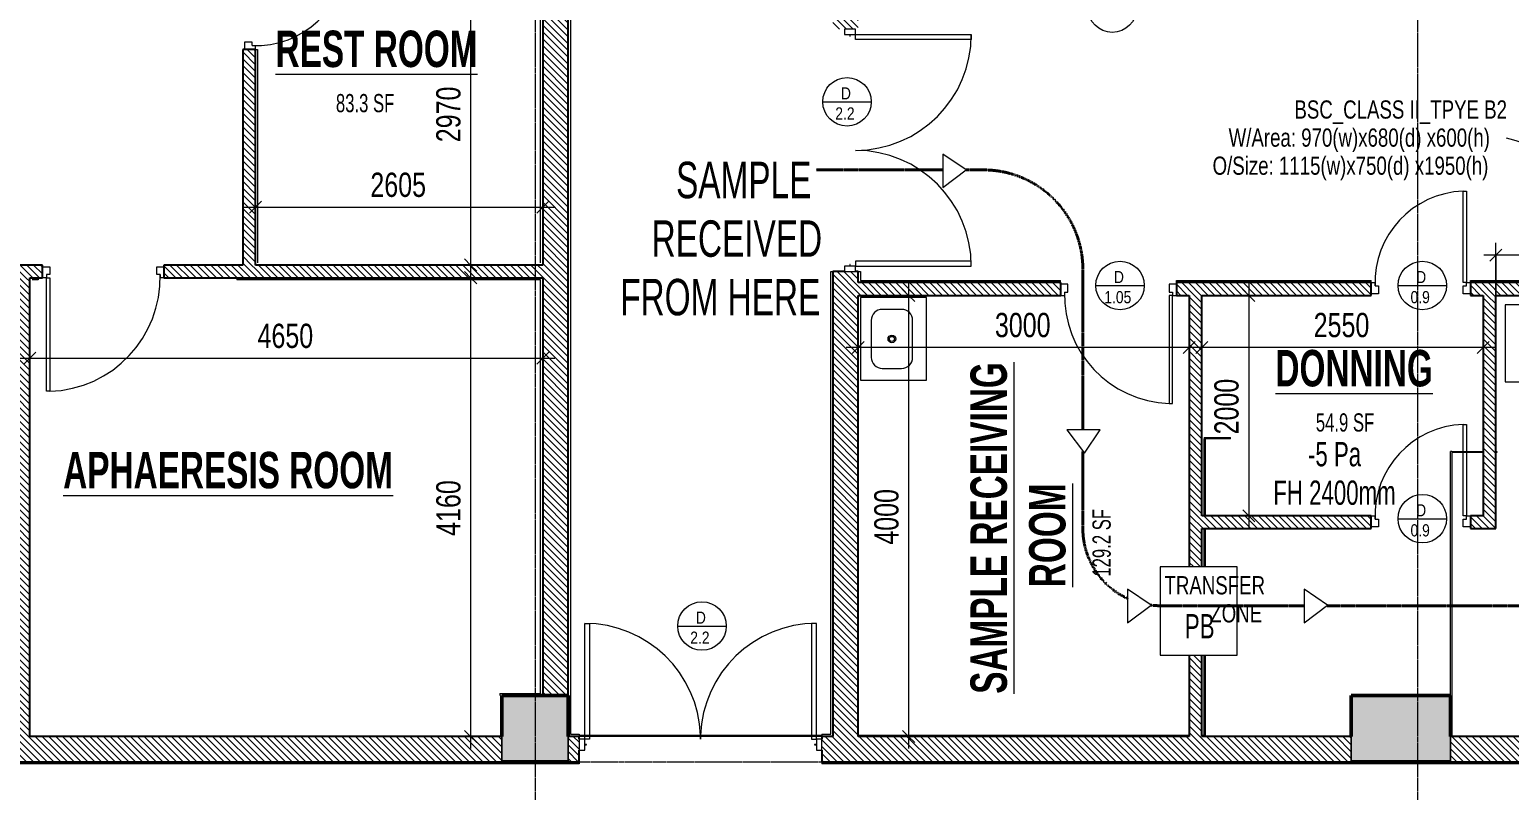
# Model space of a CAD drawing. Header units: millimetres. Extents: x -25222 to 91371, y -63339 to 20835.
# Drawn here: x 33153 to 46568, y -9649 to -2748 of the extents above; entities that cross this region are included whole.
import ezdxf

# ---------------------------------------------------------------- set-up
doc = ezdxf.new("R2010")
doc.units = ezdxf.units.MM
doc.linetypes.add('Cut Out Line', pattern=[2, 1, -1])
doc.linetypes.add('Grid Line', pattern=[22.225, 12.7, -3.175, 3.175, -3.175])
for name, color, linetype, lineweight in [('A-ANNO-DIMS', 211, 'Continuous', 9), ('A-ANNO-DIMS-110', 211, 'Continuous', 9), ('A-AREA-IDEN', 2, 'Continuous', 9), ('A-DETL', 90, 'Continuous', 5), ('A-DETL-GENF', 92, 'Continuous', 5), ('A-DETL-THIN', 151, 'Continuous', 5), ('A-DOOR', 31, 'Continuous', 5), ('A-DOOR-FRAM', 31, 'Continuous', 5), ('A-DOOR-IDEN', 31, 'Continuous', 9), ('A-WALL', 113, 'Continuous', 5), ('A-WALL-PATT', 111, 'Continuous', 25), ('G-ANNO-TEXT', 231, 'Continuous', 9), ('I-FURN', 30, 'Continuous', 5), ('S-COLS', 52, 'Continuous', 5), ('S-GRID', 1, 'Continuous', 9)]:
    doc.layers.add(name, color=color, linetype=linetype, lineweight=lineweight)
doc.styles.add('Swis721 Cn BT', font='swissc.ttf', dxfattribs={"width": 0.8, "height": 220})
doc.styles.add('Swis721 Cn BT_10', font='swissc.ttf', dxfattribs={"width": 0.9, "height": 220})
doc.styles.add('Swis721 Cn BT_3', font='swissc.ttf', dxfattribs={"width": 0.8, "height": 165})
doc.styles.add('Swis721 Cn BT_7', font='swissc.ttf', dxfattribs={"height": 110})
doc.styles.add('Swis721 Cn BT_9', font='swissc.ttf', dxfattribs={"width": 0.8, "height": 330})
doc.styles.add('Swis721 Cn BT_B', font='swisscb.ttf', dxfattribs={"width": 0.8, "height": 330})
doc.styles.add('Swis721 LtCn BT', font='swisscl.ttf', dxfattribs={"height": 165})
doc.dimstyles.new('Diagonal_-2_mm_Swiss', dxfattribs={"dimscale": 304.8, "dimtxt": 222.071065, "dimasz": 0.360892, "dimexe": 0.360892, "dimexo": 0.0625, "dimgap": 0.072178, "dimtad": 1, "dimdec": 0, "dimzin": 0, "dimdsep": 46, "dimtxsty": 'Swis721 Cn BT_10', "dimblk1": 'OBLIQUE', "dimblk2": 'OBLIQUE', "dimsah": 1, "dimcen": 0.09, "dimdle": 0.360892, "dimazin": 0, "dimtfac": 1, "dimtdec": 4, "dimtix": 1, "dimtmove": 0, "dimatfit": 3, "dimfxl": 0.541339, "dimfxlon": 1, "dimtvp": 1, "dimtolj": 1, "dimtzin": 0, "dimarcsym": 2})
doc.dimstyles.new('Diagonal_-2_mm_Swiss_1', dxfattribs={"dimscale": 304.8, "dimtxt": 222.071065, "dimasz": 0.360892, "dimexe": 0.360892, "dimexo": 0.0625, "dimgap": 0.072178, "dimtad": 1, "dimdec": 0, "dimzin": 0, "dimdsep": 46, "dimtxsty": 'Swis721 Cn BT_10', "dimblk1": 'OBLIQUE', "dimblk2": 'OBLIQUE', "dimsah": 1, "dimcen": 0.09, "dimdle": 0.360892, "dimazin": 0, "dimtfac": 1, "dimtdec": 4, "dimtix": 1, "dimtmove": 2, "dimatfit": 3, "dimfxl": 0.541339, "dimfxlon": 1, "dimtvp": 1, "dimtolj": 1, "dimtzin": 0, "dimarcsym": 2})
pattern_1 = [(315, (14219.89, -54691.457), (30.869454, 30.869454), [])]

# ---------------------------------------------------------------- blocks, each defined once
blk = doc.blocks.new('BETACRYL BB R 5337 - 0-100 Classic White-1237994-4_ FOURTH FLOOR - GA PLAN')
at = {"layer": 'A-DETL-GENF', "color": 53, "lineweight": 9}
for p, q in [((167.5, 187.5), (-167.5, 187.5)), ((-267.5, 87.5), (-267.5, -87.5)), ((267.5, -87.5), (267.5, 87.5)), ((-167.5, -187.5), (167.5, -187.5))]:
    blk.add_line(p, q, dxfattribs=at)
for radius in [35, 23]:
    blk.add_circle((0, 0), radius, dxfattribs=at)
for centre, start, end in [((-167.5, 87.5), 90, 180), ((167.5, 87.5), 0, 90), ((-167.5, -87.5), 180, 270), ((167.5, -87.5), 270, 0)]:
    blk.add_arc(centre, 100, start, end, dxfattribs=at)
blk = doc.blocks.new('MM-HOSPITAL A_B BLOCK 2022_05_19_Interiors_rvt-1-4_ FOURTH FLOOR - GA PLAN')
at = {"layer": 'A-WALL', "color": 10, "lineweight": 9}
for p, q in [((38055, 3711), (38055, -9139)), ((37785, -4864), (37785, -1934)), ((35200, -2929), (35220, -2929)), ((35220, -2929), (35220, -4864)), ((40415, -9139), (40415, -4944)), ((40415, -4944), (40435, -4944)), ((40665, -4944), (40685, -4944)), ((40685, -4944), (40685, -5024)), ((33230, -5019), (33175, -5019)), ((33230, -4999), (33230, -5019)), ((35030, -4999), (35030, -5019)), ((37785, -5019), (35030, -5019)), ((37785, -8769), (37785, -5019)), ((40685, -5024), (42500, -5024)), ((42500, -5044), (42500, -5024)), ((43550, -5024), (45315, -5024)), ((43550, -5044), (43550, -5024)), ((45315, -5044), (45315, -5024)), ((46215, -5024), (51675, -5024)), ((46215, -5044), (46215, -5024)), ((43800, -6449), (44040, -6449)), ((43800, -6449), (43800, -6459)), ((43800, -7159), (43800, -6459)), ((44040, -6459), (43810, -6459)), ((43810, -6459), (43810, -7159)), ((44040, -6459), (44040, -6449)), ((46035, -8789), (46035, -6574)), ((46045, -6574), (46035, -6574)), ((46045, -6574), (46330, -6574)), ((46045, -6584), (46045, -9149)), ((46330, -6584), (46045, -6584)), ((46445, -6574), (46453, -6574)), ((46453, -6584), (46445, -6584)), ((46453, -6574), (46453, -6584)), ((43800, -7621), (43800, -7274)), ((43810, -7274), (43810, -7621)), ((43800, -9149), (43800, -8421)), ((43810, -8421), (43810, -9159)), ((37415, -8769), (37785, -8769)), ((37415, -8769), (37415, -8789)), ((38055, -9139), (38135, -9139)), ((38135, -9139), (38135, -9159)), ((38135, -9149), (40335, -9149)), ((40335, -9159), (38135, -9159)), ((40335, -9139), (40415, -9139)), ((40335, -9139), (40335, -9159)), ((40665, -9149), (43665, -9149)), ((43780, -9149), (43800, -9149)), ((38135, -9389), (38135, -9409)), ((40335, -9389), (40335, -9409)), ((38135, -9409), (28805, -9409)), ((49070, -9409), (40335, -9409))]:
    blk.add_line(p, q, dxfattribs=at)
at = {"layer": 'I-FURN', "color": 53, "lineweight": 9}
for p, q in [((41285, -5179), (40685, -5179)), ((40685, -5179), (40685, -5929)), ((41285, -5929), (41285, -5179)), ((40685, -5929), (41285, -5929))]:
    blk.add_line(p, q, dxfattribs=at)
at = {"color": 53, "lineweight": 9, "rotation": 270.0000000000001}
blk.add_blockref('BETACRYL BB R 5337 - 0-100 Classic White-1237994-4_ FOURTH FLOOR - GA PLAN', (40970, -5554), dxfattribs=at)
blk = doc.blocks.new('M_Door-Passage-Double-Flush - D 2_2-V6-4_ FOURTH FLOOR - GA PLAN')
at = {"layer": 'A-DOOR'}
for p, q in [((-1050, 131), (-1050, 1146)), ((-1050, 1146), (-1005, 1146)), ((-1005, 1146), (-1005, 131)), ((1050, 1146), (1005, 1146)), ((1005, 1146), (1005, 131)), ((1050, 131), (1050, 1146)), ((-1050, 96), (-1050, 121)), ((-1005, 96), (-1050, 96)), ((-1005, 121), (-1005, 96)), ((1005, 121), (1005, 96)), ((1005, 96), (1050, 96)), ((1050, 96), (1050, 121))]:
    blk.add_line(p, q, dxfattribs=at)
for centre, start, end in [((-1050, 96), 1.9158, 90), ((1050, 96), 90, 178.0842), ((-1050, 96), 0, 1.3685), ((1050, 96), 178.6315, 180)]:
    blk.add_arc(centre, 1050, start, end, dxfattribs=at)
at = {"layer": 'A-DOOR-FRAM'}
for p, q in [((-1050, 96), (-1100, 96)), ((-1100, 96), (-1100, -4)), ((-1050, 47), (-1050, 96)), ((-1034, 47), (-1050, 47)), ((-1050, -4), (-1050, 46)), ((-1050, 46), (-1034, 46)), ((-1034, 46), (-1034, 47)), ((1050, 47), (1034, 47)), ((1034, 47), (1034, 46)), ((1034, 46), (1050, 46)), ((1050, 96), (1050, 47)), ((1100, 96), (1050, 96)), ((1050, 46), (1050, -4)), ((1100, -4), (1100, 96)), ((-1100, -4), (-1050, -4)), ((1050, -4), (1100, -4))]:
    blk.add_line(p, q, dxfattribs=at)
blk = doc.blocks.new('DC_SglFl-W-Int - D _0_9-4087149-4_ FOURTH FLOOR - GA PLAN')
at = {"layer": 'A-DOOR'}
for p, q in [((385, -57.5), (385, -887.5)), ((415, -57.5), (385, -57.5)), ((415, -887.5), (415, -57.5)), ((385, -887.5), (415, -887.5))]:
    blk.add_line(p, q, dxfattribs=at)
blk.add_arc((415, -57.5), 830.5, 177.92997, 267.92997, dxfattribs=at)
at = {"layer": 'A-DOOR-FRAM'}
for p, q in [((-450, 42.5), (-450, -57.5)), ((-385, 42.5), (-450, 42.5)), ((-385, -27.5), (-385, 42.5)), ((385, 42.5), (385, -27.5)), ((450, 42.5), (385, 42.5)), ((450, -57.5), (450, 42.5)), ((-450, -57.5), (-415, -57.5)), ((-415, -27.5), (-385, -27.5)), ((-415, -27.5), (-415, -57.5)), ((385, -27.5), (415, -27.5)), ((415, -27.5), (415, -57.5)), ((415, -57.5), (450, -57.5))]:
    blk.add_line(p, q, dxfattribs=at)
blk = doc.blocks.new('M_Door-Passage-Double-Flush - D 2_2-14736277-4_ FOURTH FLOOR - GA PLAN')
at = {"layer": 'A-DOOR'}
for p, q in [((-1050, 96.35), (-1050, 1146.35)), ((-1050, 1146.35), (-1005, 1146.35)), ((-1005, 1146.35), (-1005, 96.35)), ((1050, 1146.35), (1005, 1146.35)), ((1005, 1146.35), (1005, 96.35)), ((1050, 96.35), (1050, 1146.35)), ((-1005, 96.35), (-1050, 96.35)), ((1005, 96.35), (1050, 96.35))]:
    blk.add_line(p, q, dxfattribs=at)
for centre, start, end in [((-1050, 96.35), 0, 90), ((1050, 96.35), 90, 180)]:
    blk.add_arc(centre, 1050, start, end, dxfattribs=at)
at = {"layer": 'A-DOOR-FRAM'}
for p, q in [((-1050, 96.35), (-1100, 96.35)), ((-1100, 96.35), (-1100, -3.65)), ((-1050, 46.5875), (-1050, 96.35)), ((-1034.125, 46.5875), (-1050, 46.5875)), ((-1050, -3.65), (-1050, 45.5625)), ((-1050, 45.5625), (-1034.125, 45.5625)), ((-1034.125, 45.5625), (-1034.125, 46.5875)), ((1050, 46.5875), (1034.125, 46.5875)), ((1034.125, 46.5875), (1034.125, 45.5625)), ((1034.125, 45.5625), (1050, 45.5625)), ((1050, 96.35), (1050, 46.5875)), ((1100, 96.35), (1050, 96.35)), ((1050, 45.5625), (1050, -3.65)), ((1100, -3.65), (1100, 96.35)), ((-1100, -3.65), (-1050, -3.65)), ((1050, -3.65), (1100, -3.65))]:
    blk.add_line(p, q, dxfattribs=at)
blk = doc.blocks.new('DC_SglFl-W-Int - D 1_05-7339260-4_ FOURTH FLOOR - GA PLAN')
at = {"layer": 'A-DOOR'}
for p, q in [((460, -57.5), (460, -1037.5)), ((490, -57.5), (460, -57.5)), ((490, -1037.5), (490, -57.5)), ((460, -1037.5), (490, -1037.5))]:
    blk.add_line(p, q, dxfattribs=at)
blk.add_arc((490, -57.5), 980.5, 178.2466, 268.2466, dxfattribs=at)
at = {"layer": 'A-DOOR-FRAM'}
for p, q in [((-525, 42.5), (-525, -57.5)), ((-460, 42.5), (-525, 42.5)), ((-460, -27.5), (-460, 42.5)), ((460, 42.5), (460, -27.5)), ((525, 42.5), (460, 42.5)), ((525, -57.5), (525, 42.5)), ((-525, -57.5), (-490, -57.5)), ((-490, -27.5), (-460, -27.5)), ((-490, -27.5), (-490, -57.5)), ((460, -27.5), (490, -27.5)), ((490, -27.5), (490, -57.5)), ((490, -57.5), (525, -57.5))]:
    blk.add_line(p, q, dxfattribs=at)
blk = doc.blocks.new('DC_SglFl-W-Int - D _0_9-4086654-4_ FOURTH FLOOR - GA PLAN')
at = {"layer": 'A-DOOR'}
for p, q in [((385, 57.5), (385, 887.5)), ((385, 887.5), (415, 887.5)), ((415, 887.5), (415, 57.5)), ((415, 57.5), (385, 57.5))]:
    blk.add_line(p, q, dxfattribs=at)
blk.add_arc((415, 57.5), 830.5, 92.07003, 182.07003, dxfattribs=at)
at = {"layer": 'A-DOOR-FRAM'}
for p, q in [((-450, -42.5), (-450, 57.5)), ((-450, 57.5), (-415, 57.5)), ((-415, 27.5), (-415, 57.5)), ((-415, 27.5), (-385, 27.5)), ((-385, 27.5), (-385, -42.5)), ((385, 27.5), (415, 27.5)), ((385, -42.5), (385, 27.5)), ((415, 57.5), (450, 57.5)), ((415, 27.5), (415, 57.5)), ((450, 57.5), (450, -42.5)), ((-385, -42.5), (-450, -42.5)), ((450, -42.5), (385, -42.5))]:
    blk.add_line(p, q, dxfattribs=at)
blk = doc.blocks.new('DC_SglFl-W-Int - D 1_1-6638787-4_ FOURTH FLOOR - GA PLAN')
at = {"layer": 'A-DOOR'}
for p, q in [((485, 57.5), (485, 1087.5)), ((485, 1087.5), (515, 1087.5)), ((515, 1087.5), (515, 57.5)), ((515, 57.5), (485, 57.5))]:
    blk.add_line(p, q, dxfattribs=at)
blk.add_arc((515, 57.5), 1030.4, 91.66834, 181.66834, dxfattribs=at)
at = {"layer": 'A-DOOR-FRAM'}
for p, q in [((-550, -42.5), (-550, 57.5)), ((-550, 57.5), (-515, 57.5)), ((-515, 27.5), (-515, 57.5)), ((-515, 27.5), (-485, 27.5)), ((-485, 27.5), (-485, -42.5)), ((485, 27.5), (515, 27.5)), ((485, -42.5), (485, 27.5)), ((515, 57.5), (550, 57.5)), ((515, 27.5), (515, 57.5)), ((550, 57.5), (550, -42.5)), ((-485, -42.5), (-550, -42.5)), ((550, -42.5), (485, -42.5))]:
    blk.add_line(p, q, dxfattribs=at)
blk = doc.blocks.new('M_Door Tag type 3 - M_Door Tag type 3-9039904-4_ FOURTH FLOOR - GA PLAN')
at = {"layer": 'A-DOOR-IDEN'}
blk.add_line((-1.88, 0.29), (2.12, 0.29), dxfattribs=at)
blk.add_circle((0.12, 0.29), 2, dxfattribs=at)
blk = doc.blocks.new('DIMBLOCK37-4_ FOURTH FLOOR - GA PLAN')
at = {"layer": 'A-ANNO-DIMS-110', "lineweight": 18, "transparency": 16777216}
for p, q in [((37151, -4999), (37096, -4944)), ((37151, -4999), (37206, -5054)), ((37151, -9159), (37096, -9104)), ((37151, -9159), (37206, -9214))]:
    blk.add_line(p, q, dxfattribs=at)
at = {"layer": 'A-ANNO-DIMS-110', "transparency": 16777216}
for p, q in [((37151, -4889), (37151, -9269)), ((37316, -4999), (37041, -4999)), ((37151, -4999), (37316, -4999)), ((37316, -9159), (37041, -9159)), ((37151, -9159), (37316, -9159))]:
    blk.add_line(p, q, dxfattribs=at)
at = {"layer": 'A-ANNO-DIMS-110', "color": 0, "transparency": 16777216, "insert": (36839, -7340), "char_height": 220, "width": 626.03, "attachment_point": 1, "rotation": 90, "line_spacing_factor": 0.961347, "style": 'Swis721 Cn BT_10'}
blk.add_mtext('4160', dxfattribs=at)
blk = doc.blocks.new('_Oblique')
at = {"color": 0, "linetype": 'ByBlock', "lineweight": -2}
blk.add_line((-0.5, -0.5), (0.5, 0.5), dxfattribs=at)
blk = doc.blocks.new('DIMBLOCK38-4_ FOURTH FLOOR - GA PLAN')
at = {"layer": 'A-ANNO-DIMS-110', "transparency": 16777216}
for p, q in [((33155, -5563), (33155, -5838)), ((33155, -5728), (33155, -5563)), ((37805, -5563), (37805, -5838)), ((37805, -5728), (37805, -5563)), ((33045, -5728), (37915, -5728))]:
    blk.add_line(p, q, dxfattribs=at)
at = {"layer": 'A-ANNO-DIMS-110', "lineweight": 18, "transparency": 16777216}
for p, q in [((33155, -5728), (33100, -5783)), ((33155, -5728), (33210, -5673)), ((37805, -5728), (37750, -5783)), ((37805, -5728), (37860, -5673))]:
    blk.add_line(p, q, dxfattribs=at)
at = {"layer": 'A-ANNO-DIMS-110', "color": 0, "transparency": 16777216, "insert": (35219, -5416), "char_height": 220, "width": 626.03, "attachment_point": 1, "line_spacing_factor": 0.961347, "style": 'Swis721 Cn BT_10'}
blk.add_mtext('4650', dxfattribs=at)
blk = doc.blocks.new('DIMBLOCK40-4_ FOURTH FLOOR - GA PLAN')
at = {"layer": 'A-ANNO-DIMS-110', "lineweight": 18, "transparency": 16777216}
for p, q in [((37151, -1914), (37096, -1859)), ((37151, -1914), (37206, -1969)), ((37151, -4884), (37096, -4829)), ((37151, -4884), (37206, -4939))]:
    blk.add_line(p, q, dxfattribs=at)
at = {"layer": 'A-ANNO-DIMS-110', "transparency": 16777216}
for p, q in [((37151, -1804), (37151, -4994)), ((37316, -1914), (37041, -1914)), ((37151, -1914), (37316, -1914)), ((37316, -4884), (37041, -4884)), ((37151, -4884), (37316, -4884))]:
    blk.add_line(p, q, dxfattribs=at)
at = {"layer": 'A-ANNO-DIMS-110', "color": 0, "transparency": 16777216, "insert": (36839, -3770), "char_height": 220, "width": 626.03, "attachment_point": 1, "rotation": 90, "line_spacing_factor": 0.961347, "style": 'Swis721 Cn BT_10'}
blk.add_mtext('2970', dxfattribs=at)
blk = doc.blocks.new('DIMBLOCK41-4_ FOURTH FLOOR - GA PLAN')
at = {"layer": 'A-ANNO-DIMS-110', "transparency": 16777216}
for p, q in [((35200, -4194), (35200, -4469)), ((35200, -4359), (35200, -4194)), ((37805, -4194), (37805, -4469)), ((37805, -4359), (37805, -4194)), ((35090, -4359), (37915, -4359))]:
    blk.add_line(p, q, dxfattribs=at)
at = {"layer": 'A-ANNO-DIMS-110', "lineweight": 18, "transparency": 16777216}
for p, q in [((35200, -4359), (35145, -4414)), ((35200, -4359), (35255, -4304)), ((37805, -4359), (37750, -4414)), ((37805, -4359), (37860, -4304))]:
    blk.add_line(p, q, dxfattribs=at)
at = {"layer": 'A-ANNO-DIMS-110', "color": 0, "transparency": 16777216, "insert": (36242, -4046), "char_height": 220, "width": 626.03, "attachment_point": 1, "line_spacing_factor": 0.961347, "style": 'Swis721 Cn BT_10'}
blk.add_mtext('2605', dxfattribs=at)
blk = doc.blocks.new('DIMBLOCK52-4_ FOURTH FLOOR - GA PLAN')
at = {"layer": 'A-ANNO-DIMS-110', "transparency": 16777216}
for p, q in [((43775, -5631), (40555, -5631)), ((40665, -5796), (40665, -5521)), ((40665, -5631), (40665, -5796)), ((43665, -5796), (43665, -5521)), ((43665, -5631), (43665, -5796))]:
    blk.add_line(p, q, dxfattribs=at)
at = {"layer": 'A-ANNO-DIMS-110', "lineweight": 18, "transparency": 16777216}
for p, q in [((40665, -5631), (40610, -5686)), ((40665, -5631), (40720, -5576)), ((43665, -5631), (43610, -5686)), ((43665, -5631), (43720, -5576))]:
    blk.add_line(p, q, dxfattribs=at)
at = {"layer": 'A-ANNO-DIMS-110', "color": 0, "transparency": 16777216, "insert": (41904, -5318), "char_height": 220, "width": 626.03, "attachment_point": 1, "line_spacing_factor": 0.961347, "style": 'Swis721 Cn BT_10'}
blk.add_mtext('3000', dxfattribs=at)
blk = doc.blocks.new('DIMBLOCK53-4_ FOURTH FLOOR - GA PLAN')
at = {"layer": 'A-ANNO-DIMS-110', "transparency": 16777216}
for p, q in [((41122, -5049), (41122, -9269)), ((41287, -5159), (41012, -5159)), ((41122, -5159), (41287, -5159)), ((41287, -9159), (41012, -9159)), ((41122, -9159), (41287, -9159))]:
    blk.add_line(p, q, dxfattribs=at)
at = {"layer": 'A-ANNO-DIMS-110', "lineweight": 18, "transparency": 16777216}
for p, q in [((41122, -5159), (41067, -5104)), ((41122, -5159), (41177, -5214)), ((41122, -9159), (41067, -9104)), ((41122, -9159), (41177, -9214))]:
    blk.add_line(p, q, dxfattribs=at)
at = {"layer": 'A-ANNO-DIMS-110', "color": 0, "transparency": 16777216, "insert": (40810, -7420), "char_height": 220, "width": 626.03, "attachment_point": 1, "rotation": 90, "line_spacing_factor": 0.961347, "style": 'Swis721 Cn BT_10'}
blk.add_mtext('4000', dxfattribs=at)
blk = doc.blocks.new('DIMBLOCK54-4_ FOURTH FLOOR - GA PLAN')
at = {"layer": 'A-ANNO-DIMS-110', "transparency": 16777216}
for p, q in [((46440, -5631), (43670, -5631)), ((43780, -5796), (43780, -5521)), ((43780, -5631), (43780, -5796)), ((46330, -5796), (46330, -5521)), ((46330, -5631), (46330, -5796))]:
    blk.add_line(p, q, dxfattribs=at)
at = {"layer": 'A-ANNO-DIMS-110', "lineweight": 18, "transparency": 16777216}
for p, q in [((43780, -5631), (43725, -5686)), ((43780, -5631), (43835, -5576)), ((46330, -5631), (46275, -5686)), ((46330, -5631), (46385, -5576))]:
    blk.add_line(p, q, dxfattribs=at)
at = {"layer": 'A-ANNO-DIMS-110', "color": 0, "transparency": 16777216, "insert": (44794, -5318), "char_height": 220, "width": 626.03, "attachment_point": 1, "line_spacing_factor": 0.961347, "style": 'Swis721 Cn BT_10'}
blk.add_mtext('2550', dxfattribs=at)
blk = doc.blocks.new('DIMBLOCK55-4_ FOURTH FLOOR - GA PLAN')
at = {"layer": 'A-ANNO-DIMS-110', "transparency": 16777216}
for p, q in [((44206, -5049), (44206, -7269)), ((44371, -5159), (44096, -5159)), ((44206, -5159), (44371, -5159)), ((44371, -7159), (44096, -7159)), ((44206, -7159), (44371, -7159))]:
    blk.add_line(p, q, dxfattribs=at)
at = {"layer": 'A-ANNO-DIMS-110', "lineweight": 18, "transparency": 16777216}
for p, q in [((44206, -5159), (44151, -5104)), ((44206, -5159), (44261, -5214)), ((44206, -7159), (44151, -7104)), ((44206, -7159), (44261, -7214))]:
    blk.add_line(p, q, dxfattribs=at)
at = {"layer": 'A-ANNO-DIMS-110', "color": 0, "transparency": 16777216, "insert": (43893, -6420), "char_height": 220, "width": 626.03, "attachment_point": 1, "rotation": 90, "line_spacing_factor": 0.961347, "style": 'Swis721 Cn BT_10'}
blk.add_mtext('2000', dxfattribs=at)
blk = doc.blocks.new('DIMBLOCK56-4_ FOURTH FLOOR - GA PLAN')
at = {"layer": 'A-ANNO-DIMS-110', "transparency": 16777216}
for p, q in [((46445, -5236), (46445, -4684)), ((51445, -5156), (51445, -4684)), ((51555, -4794), (46335, -4794)), ((46445, -4794), (46445, -5236)), ((51445, -4794), (51445, -5156))]:
    blk.add_line(p, q, dxfattribs=at)
at = {"layer": 'A-ANNO-DIMS-110', "lineweight": 18, "transparency": 16777216}
for p, q in [((46445, -4794), (46390, -4849)), ((46445, -4794), (46500, -4739)), ((51445, -4794), (51390, -4849)), ((51445, -4794), (51500, -4739))]:
    blk.add_line(p, q, dxfattribs=at)
at = {"layer": 'A-ANNO-DIMS-110', "color": 0, "transparency": 16777216, "insert": (48684, -4481), "char_height": 220, "width": 626.03, "attachment_point": 1, "line_spacing_factor": 0.961347, "style": 'Swis721 Cn BT_10'}
blk.add_mtext('5000', dxfattribs=at)

msp = doc.modelspace()

# ---------------------------------------------------------------- hatches: boundary and pattern name
at = {"layer": 'A-WALL-PATT', "lineweight": 5}
h = msp.add_hatch(dxfattribs=at)
h.set_pattern_fill('FP_1', color=9, style=0, pattern_type=2)
h.set_pattern_definition(pattern_1)
h.paths.add_polyline_path([(38035.1, -8788.7), (38035.1, -1913.7), (37805.1, -1913.7), (37805.1, -8788.7)], flags=0)
h.paths.add_polyline_path([(38035.1, -1313.7), (38035.1, 3731.3), (37805.1, 3731.3), (37805.1, -1313.7), (37900.4, -1313.7)], flags=0)
h = msp.add_hatch(dxfattribs=at)
h.set_pattern_fill('FP_1', color=9, style=0, pattern_type=2)
h.set_pattern_definition(pattern_1)
h.paths.add_polyline_path([(40435.1, -9158.7), (40665.1, -9158.7), (40665.1, -4943.7), (40435.1, -4943.7), (40435.1, -8100)], flags=0)
h.paths.add_polyline_path([(40665.1, -2743.7), (40665.1, 3731.3), (40435.1, 3731.3), (40435.1, -2743.7), (40640.1, -2743.7)], flags=0)
h = msp.add_hatch(dxfattribs=at)
h.set_pattern_fill('FP_1', color=9, style=0, pattern_type=2)
h.set_pattern_definition(pattern_1)
h.paths.add_polyline_path([(35085.1, -4883.7), (35200.1, -4883.7), (35200.1, -2928.7), (35085.1, -2928.7)], flags=0)
h.paths.add_polyline_path([(35085.1, -2028.7), (35200.1, -2028.7), (35200.1, -1798.7), (35085.1, -1798.7), (35085.1, -1913.7)], flags=0)
h = msp.add_hatch(dxfattribs=at)
h.set_pattern_fill('FP_1', color=9, style=0, pattern_type=2)
h.set_pattern_definition(pattern_1)
h.paths.add_polyline_path([(35085.1, -4998.7), (35200.1, -4998.7), (35200.1, -4883.7), (34370.1, -4883.7), (34370.1, -4998.7)], flags=0)
h.paths.add_polyline_path([(33050.1, -4998.7), (33270.1, -4998.7), (33270.1, -4883.7), (30285.1, -4883.7), (30285.1, -4998.7), (33040.1, -4998.7)], flags=0)
h.paths.add_polyline_path([(29185.1, -4998.7), (29185.1, -4883.7), (29070.1, -4883.7), (29070.1, -4998.7)], flags=0)
h = msp.add_hatch(dxfattribs=at)
h.set_pattern_fill('FP_1', color=9, style=0, pattern_type=2)
h.set_pattern_definition(pattern_1)
h.paths.add_polyline_path([(37805.1, -4998.7), (37805.1, -4883.7), (35200.1, -4883.7), (35200.1, -4998.7), (37252.9, -4998.7)], flags=0)
h = msp.add_hatch(dxfattribs=at)
h.set_pattern_fill('FP_1', color=9, style=0, pattern_type=2)
h.set_pattern_definition(pattern_1)
h.paths.add_polyline_path([(33155.1, -9158.7), (33155.1, -4998.7), (33040.1, -4998.7), (33040.1, -9158.7)], flags=0)
h = msp.add_hatch(dxfattribs=at)
h.set_pattern_fill('FP_1', color=9, style=0, pattern_type=2)
h.set_pattern_definition(pattern_1)
h.paths.add_polyline_path([(59735.1, -5158.7), (59735.1, -5043.7), (59505.1, -5043.7), (59505.1, -5158.7), (59620.1, -5158.7)], flags=0)
h.paths.add_polyline_path([(55390.1, -5158.7), (58455.1, -5158.7), (58455.1, -5043.7), (55390.1, -5043.7)], flags=0)
h.paths.add_polyline_path([(54225.1, -5158.7), (54340.1, -5158.7), (54340.1, -5043.7), (52575.1, -5043.7), (52575.1, -5158.7), (54110.1, -5158.7)], flags=0)
h.paths.add_polyline_path([(51675.1, -5158.7), (51675.1, -5043.7), (46215.1, -5043.7), (46215.1, -5158.7), (51560.1, -5158.7)], flags=0)
h.paths.add_polyline_path([(41285.1, -5158.7), (42500.1, -5158.7), (42500.1, -5043.7), (40665.1, -5043.7), (40665.1, -5158.7), (40925.6, -5158.7)], flags=0)
h.paths.add_polyline_path([(43665.1, -5158.7), (45315.1, -5158.7), (45315.1, -5043.7), (43550.1, -5043.7), (43550.1, -5158.7), (43635.1, -5158.7)], flags=0)
h = msp.add_hatch(dxfattribs=at)
h.set_pattern_fill('FP_1', color=9, style=0, pattern_type=2)
h.set_pattern_definition(pattern_1)
h.paths.add_polyline_path([(43780.1, -7158.7), (43780.1, -5158.7), (43665.1, -5158.7), (43665.1, -7158.7)], flags=0)
h = msp.add_hatch(dxfattribs=at)
h.set_pattern_fill('FP_1', color=9, style=0, pattern_type=2)
h.set_pattern_definition(pattern_1)
h.paths.add_polyline_path([(46445.1, -7158.7), (46445.1, -5158.7), (46330.1, -5158.7), (46330.1, -7158.7)], flags=0)
h = msp.add_hatch(dxfattribs=at)
h.set_pattern_fill('FP_1', color=9, style=0, pattern_type=2)
h.set_pattern_definition(pattern_1)
h.paths.add_polyline_path([(46330.1, -7273.7), (46445.1, -7273.7), (46445.1, -7158.7), (46215.1, -7158.7), (46215.1, -7273.7)], flags=0)
h.paths.add_polyline_path([(45135.1, -7273.7), (45315.1, -7273.7), (45315.1, -7158.7), (43665.1, -7158.7), (43665.1, -7273.7), (44598.4, -7273.7)], flags=0)
h = msp.add_hatch(dxfattribs=at)
h.set_pattern_fill('FP_1', color=9, style=0, pattern_type=2)
h.set_pattern_definition(pattern_1)
h.paths.add_polyline_path([(43665.1, -9158.7), (43780.1, -9158.7), (43780.1, -8421.2), (43665.1, -8421.2), (43665.1, -9139.2)], flags=0)
h.paths.add_polyline_path([(43780.1, -7621.2), (43780.1, -7273.7), (43665.1, -7273.7), (43665.1, -7621.2)], flags=0)
h = msp.add_hatch(dxfattribs=at)
h.set_pattern_fill('FP_1', color=9, style=0, pattern_type=2)
h.set_pattern_definition(pattern_1)
h.paths.add_polyline_path([(37252.9, -9388.7), (37435.1, -9388.7), (37435.1, -9158.7), (30035.1, -9158.7), (30035.1, -9388.7), (33580.1, -9388.7)], flags=0)
h.paths.add_polyline_path([(38035.1, -9388.7), (38135.1, -9388.7), (38135.1, -9158.7), (38035.1, -9158.7)], flags=0)
h.paths.add_polyline_path([(40335.1, -9388.7), (40665.1, -9388.7), (40665.1, -9158.7), (40335.1, -9158.7), (40335.1, -9283.7)], flags=0)
h = msp.add_hatch(dxfattribs=at)
h.set_pattern_fill('FP_1', color=9, style=0, pattern_type=2)
h.set_pattern_definition(pattern_1)
h.paths.add_polyline_path([(49070.1, -9388.7), (49300.1, -9388.7), (49300.1, -9158.7), (46035.1, -9158.7), (46035.1, -9388.7), (48271.1, -9388.7)], flags=0)
h.paths.add_polyline_path([(40925.6, -9388.7), (45135.1, -9388.7), (45135.1, -9158.7), (40665.1, -9158.7), (40665.1, -9388.7)], flags=0)
at = {"layer": 'S-COLS'}
for points in [[(37435.1, -9388.7), (38035.1, -9388.7), (38035.1, -8788.7), (37435.1, -8788.7), (37435.1, -9158.7)], [(46035.1, -9388.7), (46035.1, -8788.7), (45135.1, -8788.7), (45135.1, -9388.7)]]:
    msp.add_hatch(color=8, dxfattribs=at).paths.add_polyline_path(points, flags=0)

# ---------------------------------------------------------------- linework, layer by layer
at = {"layer": 'A-DETL', "linetype": 'Cut Out Line', "lineweight": 40}
for p, q in [((40283.8, -4021.2), (41431, -4021.2)), ((41644.1, -4021.2), (41801.1, -4021.2)), ((42701.1, -4921.2), (42701.1, -6377.8)), ((42701.1, -6571.6), (42701.1, -7273.7)), ((43401.1, -7973.7), (44706.7, -7973.7)), ((44913.5, -7973.7), (49206.7, -7973.7))]:
    msp.add_line(p, q, dxfattribs=at)
for centre, radius, start, end in [((41801.1, -4921.2), 900, 360, 90), ((43401.1, -7273.7), 700, 180, 245.07784), ((43401.1, -7273.7), 700, 263.09427, 270)]:
    msp.add_arc(centre, radius, start, end, dxfattribs=at)
at = {"layer": 'A-DETL-THIN'}
for p, q in [((41644.1, -4021.2), (41431, -3877.1)), ((41431, -3877.1), (41431, -4180.3)), ((41431, -4180.3), (41644.1, -4021.2)), ((47730.1, -5243.7), (46530.1, -5243.7)), ((46530.1, -5243.7), (46530.1, -5943.7)), ((46530.1, -5943.7), (47730.1, -5943.7)), ((42556.4, -6377.8), (42715.5, -6590.9)), ((42859.6, -6377.8), (42556.4, -6377.8)), ((42715.5, -6590.9), (42859.6, -6377.8)), ((44101.1, -7621.2), (43401.1, -7621.2)), ((43401.1, -7621.2), (43401.1, -8421.2)), ((44101.1, -8421.2), (44101.1, -7621.2)), ((43319.8, -7969), (43106.7, -7824.9)), ((43106.7, -7824.9), (43106.7, -8128.1)), ((44919.8, -7969), (44706.7, -7824.9)), ((44706.7, -7824.9), (44706.7, -8128.1)), ((43106.7, -8128.1), (43319.8, -7969)), ((44706.7, -8128.1), (44919.8, -7969)), ((43401.1, -8421.2), (44101.1, -8421.2))]:
    msp.add_line(p, q, dxfattribs=at)
at = {"layer": 'A-WALL', "lineweight": 25}
for p, q in [((37805.1, -1913.7), (37805.1, -4883.7)), ((38035.1, -8788.7), (38035.1, -1913.7)), ((35085.1, -2928.7), (35085.1, -4883.7)), ((35200.1, -2928.7), (35085.1, -2928.7)), ((35200.1, -4883.7), (35200.1, -2928.7)), ((33270.1, -4883.7), (30285.1, -4883.7)), ((33270.1, -4998.7), (33270.1, -4883.7)), ((35085.1, -4883.7), (34370.1, -4883.7)), ((34370.1, -4883.7), (34370.1, -4998.7)), ((37805.1, -4883.7), (35200.1, -4883.7)), ((40540.1, -4943.7), (40435.1, -4943.7)), ((40435.1, -4943.7), (40435.1, -9158.7)), ((40665.1, -4943.7), (40640.1, -4943.7)), ((40665.1, -5043.7), (40665.1, -4943.7)), ((33155.1, -9158.7), (33155.1, -4998.7)), ((33155.1, -4998.7), (33270.1, -4998.7)), ((34370.1, -4998.7), (37805.1, -4998.7)), ((37805.1, -4998.7), (37805.1, -8788.7)), ((42500.1, -5043.7), (40665.1, -5043.7)), ((42500.1, -5158.7), (42500.1, -5043.7)), ((45315.1, -5043.7), (43550.1, -5043.7)), ((43550.1, -5043.7), (43550.1, -5158.7)), ((45315.1, -5158.7), (45315.1, -5043.7)), ((51675.1, -5043.7), (46215.1, -5043.7)), ((46215.1, -5043.7), (46215.1, -5158.7)), ((40665.1, -9158.7), (40665.1, -5158.7)), ((40665.1, -5158.7), (42500.1, -5158.7)), ((43550.1, -5158.7), (43665.1, -5158.7)), ((43665.1, -5158.7), (43665.1, -7621.2)), ((43780.1, -5158.7), (45315.1, -5158.7)), ((43780.1, -7158.7), (43780.1, -5158.7)), ((46215.1, -5158.7), (46330.1, -5158.7)), ((46330.1, -5158.7), (46330.1, -7158.7)), ((46445.1, -5158.7), (51445.1, -5158.7)), ((46445.1, -7273.7), (46445.1, -5158.7)), ((45315.1, -7158.7), (43780.1, -7158.7)), ((45315.1, -7273.7), (45315.1, -7158.7)), ((46330.1, -7158.7), (46215.1, -7158.7)), ((46215.1, -7158.7), (46215.1, -7273.7)), ((43780.1, -7621.2), (43780.1, -7273.7)), ((43780.1, -7273.7), (45315.1, -7273.7)), ((46215.1, -7273.7), (46445.1, -7273.7)), ((43665.1, -8421.2), (43665.1, -9158.7)), ((43780.1, -9158.7), (43780.1, -8421.2)), ((37805.1, -8788.7), (38035.1, -8788.7)), ((37435.1, -9158.7), (33155.1, -9158.7)), ((38135.1, -9158.7), (38035.1, -9158.7)), ((38135.1, -9183.7), (38135.1, -9158.7)), ((40435.1, -9158.7), (40335.1, -9158.7)), ((40335.1, -9158.7), (40335.1, -9183.7)), ((43665.1, -9158.7), (40665.1, -9158.7)), ((45135.1, -9158.7), (43780.1, -9158.7)), ((49300.1, -9158.7), (46035.1, -9158.7)), ((30035.1, -9388.7), (37435.1, -9388.7)), ((38035.1, -9388.7), (38135.1, -9388.7)), ((38135.1, -9388.7), (38135.1, -9283.7)), ((40335.1, -9283.7), (40335.1, -9388.7)), ((40335.1, -9388.7), (45135.1, -9388.7)), ((46035.1, -9388.7), (49070.1, -9388.7))]:
    msp.add_line(p, q, dxfattribs=at)
at = {"layer": 'A-WALL'}
for p, q in [((37435.1, -9388.7), (37435.1, -9158.7)), ((38035.1, -9158.7), (38035.1, -9388.7)), ((45135.1, -9388.7), (45135.1, -9158.7)), ((46035.1, -9158.7), (46035.1, -9388.7))]:
    msp.add_line(p, q, dxfattribs=at)
at = {"layer": 'G-ANNO-TEXT', "color": 130}
msp.add_arc((46263.3, -4962.9), 1259.5, 334.75705, 77.28264, dxfattribs=at)
at = {"layer": 'S-COLS', "color": 250, "lineweight": 50}
for p, q in [((38035.1, -8788.7), (37435.1, -8788.7)), ((37435.1, -8788.7), (37435.1, -9158.7)), ((38035.1, -9158.7), (38035.1, -8788.7)), ((45135.1, -8788.7), (45135.1, -9158.7)), ((46035.1, -8788.7), (45135.1, -8788.7)), ((46035.1, -9158.7), (46035.1, -8788.7)), ((37435.1, -9388.7), (38035.1, -9388.7)), ((45135.1, -9388.7), (46035.1, -9388.7))]:
    msp.add_line(p, q, dxfattribs=at)
at = {"layer": 'S-COLS'}
for p, q in [((37435.1, -9158.7), (37435.1, -9388.7)), ((38035.1, -9388.7), (38035.1, -9158.7)), ((45135.1, -9158.7), (45135.1, -9388.7)), ((46035.1, -9388.7), (46035.1, -9158.7))]:
    msp.add_line(p, q, dxfattribs=at)
at = {"layer": 'S-GRID', "linetype": 'Grid Line'}
for p, q in [((37735.1, 20089.7), (37735.1, -62440.6)), ((45735.1, 20089.7), (45735.1, -62440.6)), ((-24562.2, -9388.7), (90711.2, -9388.7))]:
    msp.add_line(p, q, dxfattribs=at)

# ---------------------------------------------------------------- block references
at = {"lineweight": 5}
msp.add_blockref('MM-HOSPITAL A_B BLOCK 2022_05_19_Interiors_rvt-1-4_ FOURTH FLOOR - GA PLAN', (0, 0), dxfattribs=at)
at = {"layer": 'A-DOOR'}
for name, p, rotation in [('DC_SglFl-W-Int - D _0_9-4087149-4_ FOURTH FLOOR - GA PLAN', (35142.6, -2478.7), 89.99999999999991), ('M_Door-Passage-Double-Flush - D 2_2-14736277-4_ FOURTH FLOOR - GA PLAN', (40543.8, -3843.7), 269.9999999999999), ('DC_SglFl-W-Int - D 1_1-6638787-4_ FOURTH FLOOR - GA PLAN', (33820.1, -4941.2), 180)]:
    msp.add_blockref(name, p, dxfattribs=dict(at, rotation=rotation))
for name, p in [('DC_SglFl-W-Int - D _0_9-4086654-4_ FOURTH FLOOR - GA PLAN', (45765.1, -5101.2)), ('DC_SglFl-W-Int - D 1_05-7339260-4_ FOURTH FLOOR - GA PLAN', (43025.1, -5101.2)), ('DC_SglFl-W-Int - D _0_9-4086654-4_ FOURTH FLOOR - GA PLAN', (45765.1, -7216.2)), ('M_Door-Passage-Double-Flush - D 2_2-V6-4_ FOURTH FLOOR - GA PLAN', (39235.1, -9280.1))]:
    msp.add_blockref(name, p, dxfattribs=at)
at = {"layer": 'A-DOOR-IDEN', "xscale": 110, "yscale": 110, "zscale": 110}
for p in [(42955.1, -2586.2), (40550.1, -3435.3), (43025.1, -5101.2), (45765.1, -5101.2), (45765.1, -7216.2), (39235.1, -8189.9)]:
    msp.add_blockref('M_Door Tag type 3 - M_Door Tag type 3-9039904-4_ FOURTH FLOOR - GA PLAN', p, dxfattribs=at)

# ---------------------------------------------------------------- texts
at = {"layer": 'A-AREA-IDEN', "attachment_point": 1}
for s, insert, char_height, width, style in [('\\LREST ROOM', (35382.4, -2758.1), 330, 2081.181, 'Swis721 Cn BT_B'), ('83.3 SF', (35929.6, -3333), 165, 599.662, 'Swis721 Cn BT_3'), ('\\LDONNING', (44446.8, -5654.3), 330, 1636.725, 'Swis721 Cn BT_B'), ('54.9 SF', (44813.3, -6229), 165, 599.662, 'Swis721 Cn BT_3'), ('\\LAPHAERESIS ROOM', (33457.2, -6578.7), 330, 3386.328, 'Swis721 Cn BT_B')]:
    msp.add_mtext(s, dxfattribs=dict(at, insert=insert, char_height=char_height, width=width, style=style))
at = {"layer": 'A-AREA-IDEN', "attachment_point": 1, "rotation": 90}
for s, insert, char_height, width, style in [('\\LSAMPLE RECEIVING', (41682.5, -8772.1), 330, 3421.602, 'Swis721 Cn BT_B'), ('\\LROOM', (42213.6, -7805.8), 330, 1079.392, 'Swis721 Cn BT_B'), ('129.2 SF', (42788.5, -7709.9), 165, 698.43, 'Swis721 Cn BT_3')]:
    msp.add_mtext(s, dxfattribs=dict(at, insert=insert, char_height=char_height, width=width, style=style))
at = {"layer": 'A-DOOR-IDEN', "char_height": 110, "attachment_point": 1, "style": 'Swis721 Cn BT_7'}
for s, insert, width in [('D', (40507.7, -3272.1), 105.823), ('2.2', (40456.8, -3454), 220.464), ('D', (42982.8, -4938), 105.823), ('D', (45722.7, -4938), 105.823), ('1.05', (42895.5, -5119.9), 308.65), ('0.9', (45671.8, -5119.9), 220.464), ('D', (45722.7, -7053), 105.823), ('0.9', (45671.8, -7234.9), 220.464), ('D', (39192.7, -8026.7), 105.823), ('2.2', (39141.8, -8208.6), 220.464)]:
    msp.add_mtext(s, dxfattribs=dict(at, insert=insert, width=width))
at = {"layer": 'G-ANNO-TEXT', "color": 7, "attachment_point": 1}
for s, insert, char_height, width, style in [('BSC_CLASS II_TPYE B2', (44619.5, -3390.8), 165, 2257.552, 'Swis721 LtCn BT'), ('W/Area: 970(w)x680(d) x600(h)', (44022.9, -3645.5), 165, 2980.674, 'Swis721 LtCn BT'), ('O/Size: 1115(w)x750(d) x1950(h)', (43877.3, -3900.1), 165, 3157.045, 'Swis721 LtCn BT'), ('-5 Pa', (44742.3, -6489.4), 220, 578.498, 'Swis721 Cn BT'), ('FH 2400mm', (44428, -6838.6), 220, 1340.421, 'Swis721 Cn BT'), ('TRANSFER ', (43441.6, -7705.5), 165, 1005.316, 'Swis721 LtCn BT'), ('ZONE', (43856.3, -7960.2), 165, 502.658, 'Swis721 LtCn BT')]:
    msp.add_mtext(s, dxfattribs=dict(at, insert=insert, char_height=char_height, width=width, style=style))
at = {"layer": 'G-ANNO-TEXT', "color": 1, "attachment_point": 1}
for s, insert, char_height, width, style in [('SAMPLE ', (39013.3, -3947.5), 330, 1432.135, 'Swis721 Cn BT_9'), ('RECEIVED ', (38792.1, -4478.7), 330, 1700.219, 'Swis721 Cn BT_9'), ('FROM HERE', (38506.8, -5009.8), 330, 2045.907, 'Swis721 Cn BT_9'), ('PB', (43626.1, -8049.8), 220, 303.359, 'Swis721 Cn BT')]:
    msp.add_mtext(s, dxfattribs=dict(at, insert=insert, char_height=char_height, width=width, style=style))

# ---------------------------------------------------------------- dimensions: what is measured, and where the dimension line sits
at = {"layer": 'A-ANNO-DIMS'}
dim = msp.add_linear_dim(base=(37151.4, -4883.7), p1=(37316.4, -1913.7), p2=(37316.4, -4883.7), angle=90, dimstyle='Diagonal_-2_mm_Swiss_1', override={"dimpost": '<>', "dimfxl": 2970.006637}, dxfattribs=at)
dim.commit()
dim.dimension.update_dxf_attribs({"geometry": 'DIMBLOCK40-4_ FOURTH FLOOR - GA PLAN', "text_midpoint": (36985.6, -3457.3), "dimtype": 160, "text_rotation": 90})
for base, p1, p2, override, picture, middle in [((37805.1, -4358.8), (35200.1, -4193.8), (37805.1, -4193.8), {"dimpost": '<>', "dimfxl": 2604.99996}, 'DIMBLOCK41-4_ FOURTH FLOOR - GA PLAN', (36502.6, -4223.7)), ((46445.1, -4793.6), (51445.1, -5156), (46445.1, -5235.6), {"dimpost": '<>', "dimfxl": 5000.63434}, 'DIMBLOCK56-4_ FOURTH FLOOR - GA PLAN', (48945.1, -4658.8)), ((40665.1, -5630.7), (43665.1, -5795.7), (40665.1, -5795.7), {"dimpost": '<>', "dimfxl": 3000}, 'DIMBLOCK52-4_ FOURTH FLOOR - GA PLAN', (42165.1, -5495.9)), ((43780.1, -5630.7), (46330.1, -5795.7), (43780.1, -5795.7), {"dimpost": '<>', "dimfxl": 2550}, 'DIMBLOCK54-4_ FOURTH FLOOR - GA PLAN', (45055.1, -5495.6)), ((37805.1, -5728.2), (33155.1, -5563.2), (37805.1, -5563.2), {"dimpost": '<>', "dimfxl": 4650}, 'DIMBLOCK38-4_ FOURTH FLOOR - GA PLAN', (35480.1, -5593.3))]:
    dim = msp.add_linear_dim(base=base, p1=p1, p2=p2, dimstyle='Diagonal_-2_mm_Swiss', override=override, dxfattribs=at)
    dim.commit()
    dim.dimension.update_dxf_attribs({"geometry": picture, "text_midpoint": middle})
for base, p1, p2, override, picture, middle in [((37151.4, -9158.7), (37316.4, -4998.7), (37316.4, -9158.7), {"dimpost": '<>', "dimfxl": 4160}, 'DIMBLOCK37-4_ FOURTH FLOOR - GA PLAN', (37016.5, -7078.7)), ((41122.2, -9158.7), (41287.2, -5158.7), (41287.2, -9158.7), {"dimpost": '<>', "dimfxl": 4000}, 'DIMBLOCK53-4_ FOURTH FLOOR - GA PLAN', (40987.4, -7158.7)), ((44205.9, -7158.7), (44370.9, -5158.7), (44370.9, -7158.7), {"dimpost": '<>', "dimfxl": 2000}, 'DIMBLOCK55-4_ FOURTH FLOOR - GA PLAN', (44070.8, -6158.7))]:
    dim = msp.add_linear_dim(base=base, p1=p1, p2=p2, angle=90, dimstyle='Diagonal_-2_mm_Swiss', override=override, dxfattribs=at)
    dim.commit()
    dim.dimension.update_dxf_attribs({"geometry": picture, "text_midpoint": middle})

doc.saveas('drawing.dxf')
